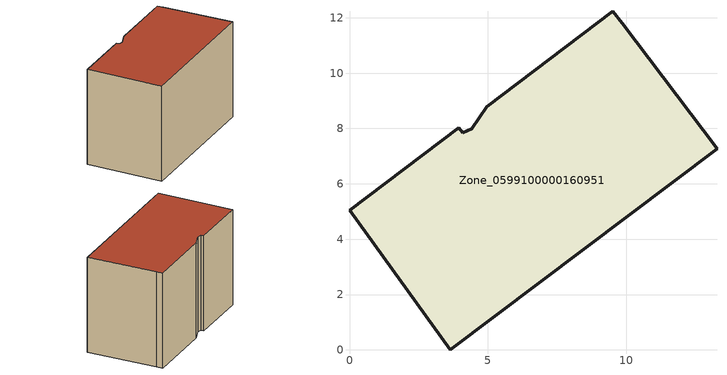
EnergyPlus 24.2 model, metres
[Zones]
Zone_0599100000160951
 floor ground (C_G): 4.09,7.84 4.42,7.99 4.96,8.79 9.52,12.24 9.85,11.8 13.28,7.27 3.64,0 0,5.04 3.95,8.03 z0
 wall outside (C_F): 4.96,8.79 4.42,7.99 4.09,7.84 3.95,8.03 0,5.04 3.64,0 13.28,7.27 9.85,11.8 9.52,12.24 4.96,8.79 z0:7.87
 roof outside (C_R): 4.42,7.99 4.09,7.84 3.95,8.03 0,5.04 3.64,0 13.28,7.27 9.85,11.8 9.52,12.24 4.96,8.79 z7.87
[BUILDING]
Pand.0599100000160951: North Axis=0; Terrain=City; Loads Convergence Tolerance Value=0.04; Temperature Convergence Tolerance Value=0.4; Solar Distribution=FullExterior; Maximum Number of Warmup Days=25; Minimum Number of Warmup Days=1
[Site:Location]
Rotterdam.The.Hague.AP_ZH_NLD Design_Conditions: Latitude=51.96; Longitude=4.45; Time Zone=1; Elevation=-4.5
[SITE:GROUNDTEMPERATURE:BUILDINGSURFACE]
18, 18, 18, 18, 18, 18, 18, 18, 18, 18, 18, 18
[MATERIAL] Thermal Absorptance=0.9; Solar Absorptance=0.7; Visible Absorptance=0.7
Name | Roughness | Thickness | Conductivity | Density | Specific Heat
G.TC.1946-1964 | MediumSmooth | 0.15 | 1 | 540 | 1210
F.TC.1946-1964 | Rough | 0.3 | 0.857143 | 1920 | 840
R.TC.1946-1964 | MediumRough | 0.2 | 0.235294 | 1500 | 1000
[CONSTRUCTION]
C_G: G.TC.1946-1964
C_F: F.TC.1946-1964
C_R: R.TC.1946-1964
[ZONE]
Zone_0599100000160951: Type=1; Multiplier=1; Ceiling Height=Autocalculate; Volume=Autocalculate; Floor Area=autocalculate; Part of Total Floor Area=Yes
[ZONEINFILTRATION:DESIGNFLOWRATE]
Infil_Zone_0599100000160951: Zone or ZoneList or Space or SpaceList=Zone_0599100000160951; Schedule=AlwaysOn; Design Flow Rate Calculation Method=Flow/Area; Flow Rate per Floor Area=0.003; Constant Term Coefficient=1; Temperature Term Coefficient=0; Velocity Term Coefficient=0; Velocity Squared Term Coefficient=0
[HVACTEMPLATE:ZONE:IDEALLOADSAIRSYSTEM]
Zone_0599100000160951: Maximum Heating Supply Air Temperature=50; Minimum Cooling Supply Air Temperature=13; Maximum Heating Supply Air Humidity Ratio=0.0156; Minimum Cooling Supply Air Humidity Ratio=0.0077; Heating Limit=NoLimit; Cooling Limit=NoLimit; Dehumidification Control Type=ConstantSensibleHeatRatio; Cooling Sensible Heat Ratio=0.7; Dehumidification Setpoint=60; Humidification Control Type=None; Humidification Setpoint=30; Outdoor Air Method=None; Outdoor Air Flow Rate per Person=0.00944; Outdoor Air Flow Rate per Zone Floor Area=0; Outdoor Air Flow Rate per Zone=0; Demand Controlled Ventilation Type=None; Outdoor Air Economizer Type=NoEconomizer; Heat Recovery Type=None; Sensible Heat Recovery Effectiveness=0.7; Latent Heat Recovery Effectiveness=0.65
[ZONECONTROL:THERMOSTAT]
ThermostatControl_Zone_0599100000160951: Zone or ZoneList=Zone_0599100000160951; Control Type Schedule=DualSetpointControlType; Control 1=Thermostat_Zone_0599100000160951; Temperature Difference Between Cutout And Setpoint=0
[THERMOSTATSETPOINT:DUALSETPOINT]
Thermostat_Zone_0599100000160951: Heating Setpoint Temperature Schedule=HeatingSetpoint_Zone_0599100000160951; Cooling Setpoint Temperature Schedule=CoolingSetpoint_Zone_0599100000160951
[SCHEDULE:COMPACT]
HeatingSetpoint_Zone_0599100000160951: Through: 12/31, For: AllDays, Until: 24:00, 21
CoolingSetpoint_Zone_0599100000160951: Through: 12/31, For: AllDays, Until: 24:00, 24
DualSetpointControlType: Through: 12/31, For: AllDays, Until: 24:00, 4
AlwaysOn: Through: 12/31, For: AllDays, Until: 24:00, 1
